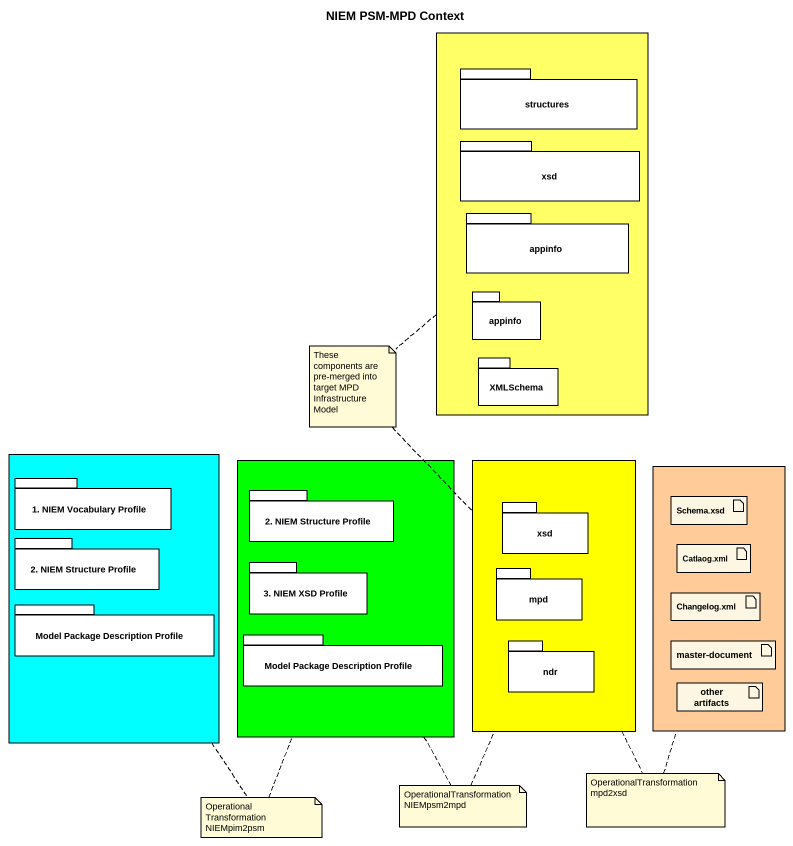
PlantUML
@startuml
title NIEM PSM-MPD Context
rectangle " " as rectangle1 #FFFF66 {
  package structures {
  }
  package xsd {
  }
  package appinfo {
  }
  package "appinfo" as appinfo_2 {
  }
  package XMLSchema {
  }
}
rectangle " " as rectangle2 #00FFFF {
  package "1. NIEM Vocabulary Profile" as p1_NIEM_Vocabulary_Profile {
  }
  package "2. NIEM Structure Profile" as p2_NIEM_Structure_Profile_2 {
  }
  package "Model Package Description Profile" as Model_Package_Description {
  }
}
rectangle " " as rectangle3 #00FF00 {
  package "2. NIEM Structure Profile" as p2_NIEM_Structure_Profile {
  }
  package "3. NIEM XSD Profile" as p3_NIEM_XSD_Profile {
  }
  package "Model Package Description Profile" as Model_Package_Description_2 {
  }
}
rectangle " " as rectangle4 #FFFF00 {
  package "xsd" as xsd_2 {
  }
  package mpd {
  }
  package ndr {
  }
}
rectangle " " as rectangle5 #FFCC99 {
  artifact "Schema.xsd" as Schema_xsd
  artifact "Catlaog.xml" as Catlaog_xml
  artifact "Changelog.xml" as Changelog_xml
  artifact "master-document" as master_document
  artifact "other artifacts" as other_artifacts
}
note as N1
  These components are pre-merged into target MPD Infrastructure Model
end note
N1 .. rectangle1
N1 .. rectangle4
note as N2
  OperationalTransformation
  NIEMpsm2mpd
end note
N2 .. rectangle3
N2 .. rectangle4
note as N3
  OperationalTransformation
  mpd2xsd
end note
N3 .. rectangle4
N3 .. rectangle5
note as N4
  OperationalTransformation
  NIEMpim2psm
end note
N4 .. rectangle2
N4 .. rectangle3
@enduml
